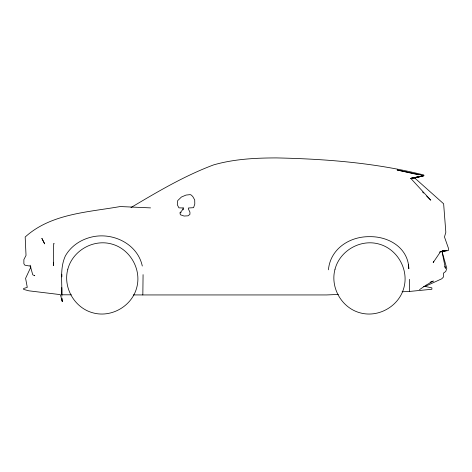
<?xml version="1.0" encoding="UTF-8"?>
<svg xmlns="http://www.w3.org/2000/svg" width="472" height="472" viewBox="0 0 472 472"><rect width="100%" height="100%" fill="white"/><g stroke="black" fill="none" stroke-linecap="round" stroke-linejoin="round"><path stroke-width="0.71" d="M53.578 262.243L53.33 265.571L53.69 243.546L54.262 243.794M328.441 269.813C330.27 248.88 349.652 236.407 369.476 236.673C388.68 236.26 408.304 247.835 408.829 268.739L408.398 264.869M143.075 274.645L142.839 294.941L326.612 294.941L338.336 294.445M30.886 266.975L25.594 278.338L27.287 287.383L23.6 288.498L23.6 289.395L28.845 290.817L60.363 294.628L62.292 301.502L62.044 298.151M433.786 261.276L433.178 262.538L440.606 251.594M183.614 207.993L178.929 207.845L177.295 204.748L177.714 200.6L181.395 197.048L186.033 195.066L190.281 194.612L191.455 195.196L192.889 196.718L194.712 199.951L194.794 204.034L193.579 207.674L188.387 207.999L188.322 208.878L189.927 212.111L189.927 214.317L188.092 215.81L184.08 216.04L180.351 214.754L180.033 212.89L183.201 209.025M419.508 289.655L426.181 285.088L433.361 281.035L430.004 282.209M130.956 207.574C157.613 191.709 184.487 175.79 213.645 164.887C234.041 159.04 255.24 157.955 276.338 157.913C325.863 158.946 375.7 162.828 423.856 175.006L423.856 175.678L423.437 175.85L414.54 177.985L411.584 178.209M180.033 212.89L181.13 212.311M423.644 286.439L425.071 286.439L441.768 278.793L443.456 277.011L443.456 273.14L445.757 271.453L446.789 268.379L441.975 251.281L445.078 250.833L440.27 251.541L441.426 251.364M439.343 252.095L442.689 251.198M414.54 177.985L423.856 175.678L414.711 177.985L443.633 203.786L445.833 232.259L444.482 236.979L448.4 248.13L448.382 250.597L441.975 251.281L445.397 268.332L444.813 266.285M418.8 176.717L411.035 178.292L422.056 176.026L410.593 178.481M442.016 251.275L446.937 250.597L441.945 251.128M402.097 291.767L409.425 291.46L431.886 289.259L431.886 287.861L425.071 286.439M71.372 294.811L61.797 294.793C62.239 281.772 59.749 268.114 65.401 255.853C70.995 246.101 80.541 239.729 91.356 237.097C112.537 231.87 137.517 243.7 142.296 266.031M133.263 294.923L142.839 294.941M150.55 207.887L120.171 206.547C87.739 212.282 50.876 213.633 25.181 237.009L26.025 255.399L23.877 259.6L23.877 263.765L24.863 265.181L30.497 266.184M418.463 174.799L397.123 169.997L421.042 174.988L421.307 175.436M34.291 275.382L34.798 275.754L32.751 274.798L30.078 265.181M422.576 192.021L423.602 193.042M426.676 196.104L430.771 200.187L410.835 178.428M61.755 299.36L62.292 301.502M61.897 296.139L61.797 287.566M183.089 207.963L183.13 209.757M409.425 279.324L409.425 291.46M61.779 274.94L61.755 276.899L61.708 274.208L61.779 274.94M67.826 269.193C62.77 287.595 74.576 308.045 93.049 312.871C111.451 317.927 131.9 306.121 136.727 287.654C141.783 269.247 129.977 248.797 111.51 243.971C93.102 238.915 72.653 250.72 67.826 269.193M335.026 269.193C329.969 287.595 341.775 308.045 360.242 312.871C378.65 317.927 399.094 306.121 403.92 287.654C408.976 269.247 397.17 248.797 378.703 243.971C360.295 238.915 339.852 250.72 335.026 269.193M44.628 243.8L41.908 238.448L44.628 243.8"/></g></svg>
